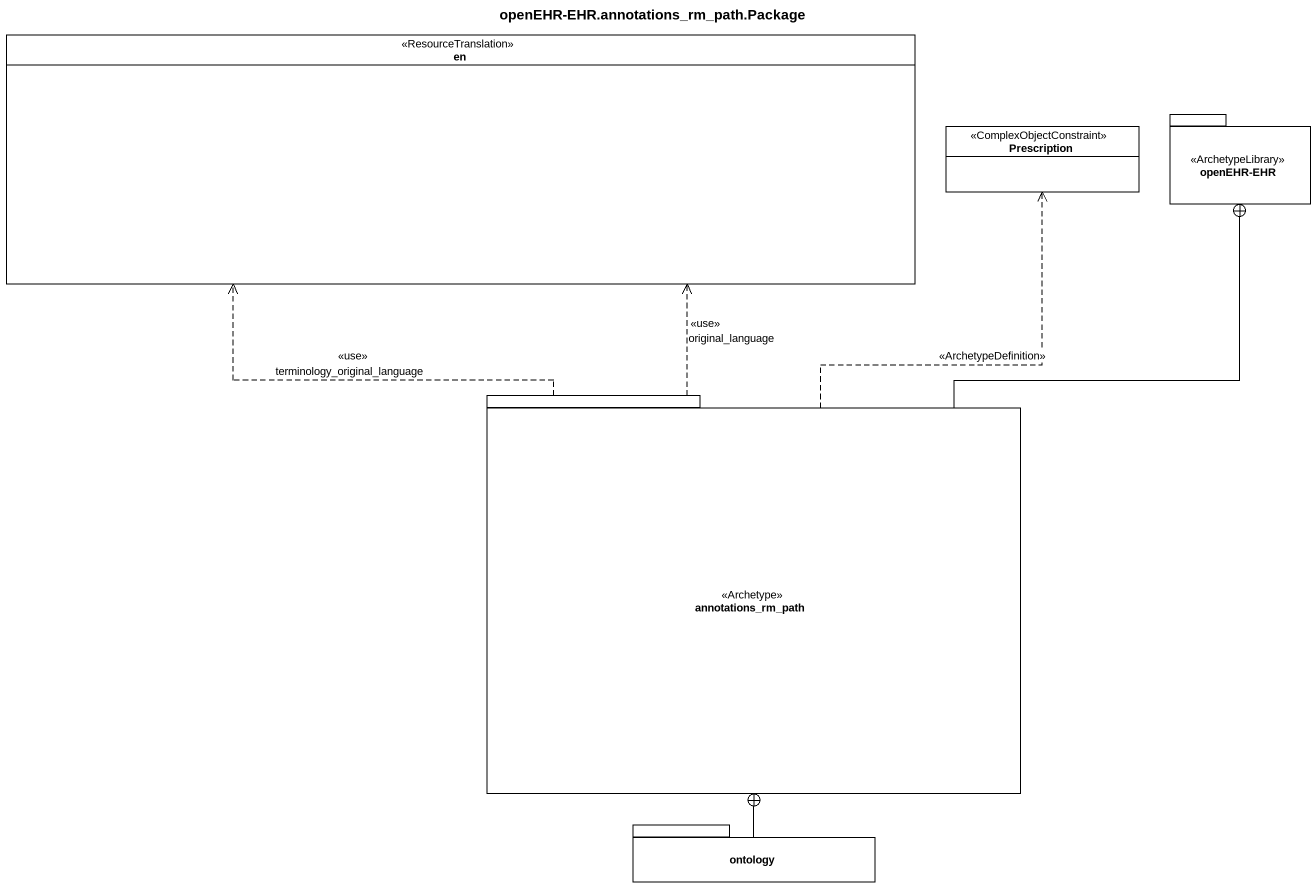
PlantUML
@startuml
title openEHR-EHR.annotations_rm_path.Package
hide circle
hide empty members
enum en <<ResourceTranslation>>
class Prescription <<ComplexObjectConstraint>>
package "openEHR-EHR" as openEHR_EHR <<ArchetypeLibrary>> {
}
package annotations_rm_path <<Archetype>> {
}
package ontology {
}
annotations_rm_path .up.> en : <<use>>\nterminology_original_language
annotations_rm_path .up.> en : <<use>>\noriginal_language
annotations_rm_path .up.> Prescription : <<ArchetypeDefinition>>
annotations_rm_path -up-+ openEHR_EHR
ontology -up-+ annotations_rm_path
@enduml
